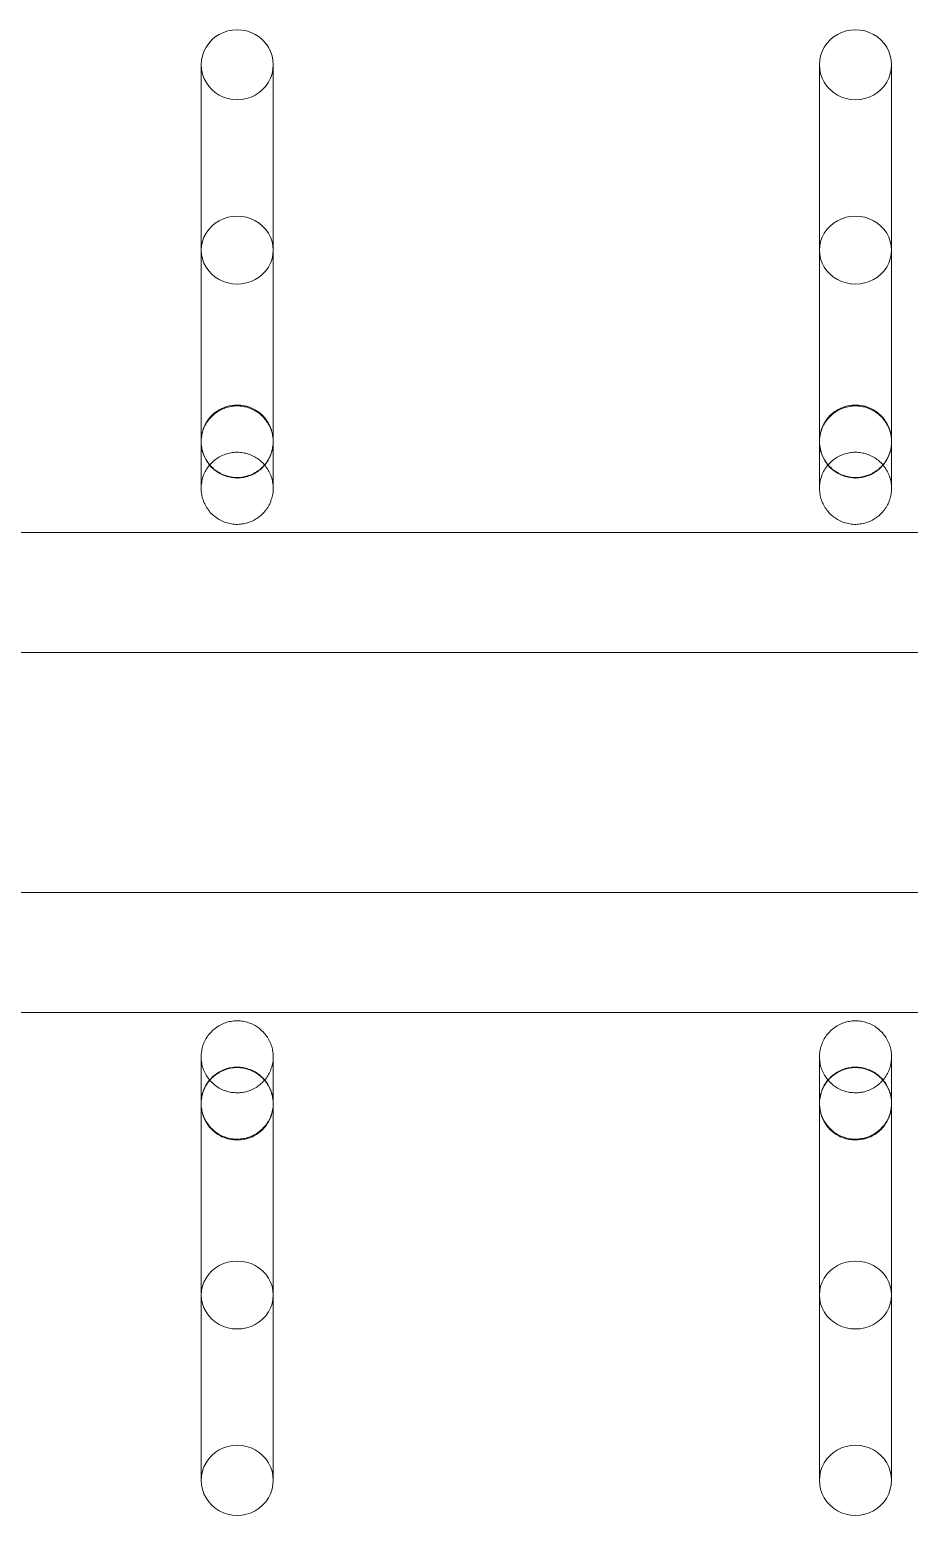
# Model space of a CAD drawing. Header units: millimetres. Extents: x -32954 to 151739, y -65671 to 56243.
# Drawn here: x -8564.9 to -8491.7, y -451.1 to -327.3 of the extents above; entities that cross this region are included whole.
import ezdxf

# ---------------------------------------------------------------- set-up
doc = ezdxf.new("R2010")
doc.units = ezdxf.units.MM
doc.layers.add('M-EQPM', color=7, linetype='Continuous', lineweight=9)

# ---------------------------------------------------------------- blocks, each defined once
blk = doc.blocks.new('М90_Вешалка гардеробная - М90_2_Вешалка гардеробная 38 крючков-8001155-О_ТХ_01')
at = {"layer": 'M-EQPM'}
for p, q in [((-26.24, 59.49), (-26.24, 57.21)), ((-20.24, 57.21), (-20.24, 59.49)), ((25.24, 59.49), (25.24, 57.21)), ((31.24, 57.21), (31.24, 59.49)), ((980, 20.52), (-980, 20.52)), ((-980, 20.52), (980, 20.52)), ((980, 20.52), (-980, 20.52)), ((-980, 20.52), (980, 20.52)), ((980, 10.52), (-980, 10.52)), ((-980, 10.52), (980, 10.52)), ((-980, -9.48), (980, -9.48)), ((-980, -9.48), (980, -9.48)), ((-980, -19.48), (980, -19.48)), ((-980, -19.48), (980, -19.48)), ((-980, -19.48), (980, -19.48)), ((-980, -19.48), (980, -19.48)), ((-26.24, -56.17), (-26.24, -58.45)), ((-20.24, -58.45), (-20.24, -56.17)), ((25.24, -56.17), (25.24, -58.45)), ((31.24, -58.45), (31.24, -56.17))]:
    blk.add_line(p, q, dxfattribs=at)
at = {"layer": 'M-EQPM', "flags": 128}
for points in [[(-26.24, 28.06), (-26.24, 28.08), (-26.24, 28.11), (-26.24, 28.17), (-26.24, 28.25), (-26.24, 28.36), (-26.24, 28.49), (-26.24, 28.64), (-26.24, 28.81), (-26.24, 29.01), (-26.24, 29.23), (-26.24, 29.47), (-26.24, 29.73), (-26.24, 30.02), (-26.24, 30.32), (-26.24, 30.64), (-26.24, 30.99), (-26.24, 31.35), (-26.24, 31.73), (-26.24, 32.13), (-26.24, 32.54), (-26.24, 32.97), (-26.24, 33.42), (-26.24, 33.88), (-26.24, 34.36), (-26.24, 34.85), (-26.24, 35.35), (-26.24, 35.87), (-26.24, 36.4), (-26.24, 36.93), (-26.24, 37.48), (-26.24, 38.03), (-26.24, 38.6), (-26.24, 39.17), (-26.24, 39.74), (-26.24, 40.32), (-26.24, 40.9), (-26.24, 41.49), (-26.24, 42.08), (-26.24, 42.67), (-26.24, 43.26), (-26.24, 43.85), (-26.24, 44.44), (-26.24, 45.02), (-26.24, 45.61), (-26.24, 46.18), (-26.24, 46.76), (-26.24, 47.32), (-26.24, 47.88), (-26.24, 48.43), (-26.24, 48.97), (-26.24, 49.51), (-26.24, 50.03), (-26.24, 50.54), (-26.24, 51.04), (-26.24, 51.52), (-26.24, 51.99), (-26.24, 52.45), (-26.24, 52.89), (-26.24, 53.31), (-26.24, 53.72), (-26.24, 54.11), (-26.24, 54.48), (-26.24, 54.83), (-26.24, 55.17), (-26.24, 55.48), (-26.24, 55.78), (-26.24, 56.05), (-26.24, 56.3), (-26.24, 56.53), (-26.24, 56.74), (-26.24, 56.93), (-26.24, 57.09), (-26.24, 57.21)], [(-20.24, 57.21), (-20.24, 57.06), (-20.24, 56.89), (-20.24, 56.7), (-20.24, 56.49), (-20.24, 56.25), (-20.24, 56), (-20.24, 55.72), (-20.24, 55.42), (-20.24, 55.1), (-20.24, 54.76), (-20.24, 54.41), (-20.24, 54.03), (-20.24, 53.64), (-20.24, 53.23), (-20.24, 52.8), (-20.24, 52.36), (-20.24, 51.9), (-20.24, 51.42), (-20.24, 50.94), (-20.24, 50.44), (-20.24, 49.92), (-20.24, 49.4), (-20.24, 48.87), (-20.24, 48.32), (-20.24, 47.77), (-20.24, 47.21), (-20.24, 46.64), (-20.24, 46.07), (-20.24, 45.49), (-20.24, 44.91), (-20.24, 44.32), (-20.24, 43.73), (-20.24, 43.14), (-20.24, 42.55), (-20.24, 41.96), (-20.24, 41.37), (-20.24, 40.79), (-20.24, 40.2), (-20.24, 39.62), (-20.24, 39.05), (-20.24, 38.48), (-20.24, 37.92), (-20.24, 37.37), (-20.24, 36.82), (-20.24, 36.29), (-20.24, 35.76), (-20.24, 35.25), (-20.24, 34.75), (-20.24, 34.26), (-20.24, 33.79), (-20.24, 33.33), (-20.24, 32.89), (-20.24, 32.46), (-20.24, 32.04), (-20.24, 31.65), (-20.24, 31.27), (-20.24, 30.91), (-20.24, 30.58), (-20.24, 30.26), (-20.24, 29.96), (-20.24, 29.68), (-20.24, 29.42), (-20.24, 29.18), (-20.24, 28.97), (-20.24, 28.78), (-20.24, 28.61), (-20.24, 28.46), (-20.24, 28.33), (-20.24, 28.23), (-20.24, 28.16), (-20.24, 28.1), (-20.24, 28.07), (-20.24, 28.06)], [(25.24, 28.06), (25.24, 28.08), (25.24, 28.11), (25.24, 28.17), (25.24, 28.25), (25.24, 28.36), (25.24, 28.49), (25.24, 28.64), (25.24, 28.81), (25.24, 29.01), (25.24, 29.23), (25.24, 29.47), (25.24, 29.73), (25.24, 30.02), (25.24, 30.32), (25.24, 30.64), (25.24, 30.99), (25.24, 31.35), (25.24, 31.73), (25.24, 32.13), (25.24, 32.54), (25.24, 32.97), (25.24, 33.42), (25.24, 33.88), (25.24, 34.36), (25.24, 34.85), (25.24, 35.35), (25.24, 35.87), (25.24, 36.4), (25.24, 36.93), (25.24, 37.48), (25.24, 38.03), (25.24, 38.6), (25.24, 39.17), (25.24, 39.74), (25.24, 40.32), (25.24, 40.9), (25.24, 41.49), (25.24, 42.08), (25.24, 42.67), (25.24, 43.26), (25.24, 43.85), (25.24, 44.44), (25.24, 45.02), (25.24, 45.61), (25.24, 46.18), (25.24, 46.76), (25.24, 47.32), (25.24, 47.88), (25.24, 48.43), (25.24, 48.97), (25.24, 49.51), (25.24, 50.03), (25.24, 50.54), (25.24, 51.04), (25.24, 51.52), (25.24, 51.99), (25.24, 52.45), (25.24, 52.89), (25.24, 53.31), (25.24, 53.72), (25.24, 54.11), (25.24, 54.48), (25.24, 54.83), (25.24, 55.17), (25.24, 55.48), (25.24, 55.78), (25.24, 56.05), (25.24, 56.3), (25.24, 56.53), (25.24, 56.74), (25.24, 56.93), (25.24, 57.09), (25.24, 57.21)], [(31.24, 57.21), (31.24, 57.06), (31.24, 56.89), (31.24, 56.7), (31.24, 56.49), (31.24, 56.25), (31.24, 56), (31.24, 55.72), (31.24, 55.42), (31.24, 55.1), (31.24, 54.76), (31.24, 54.41), (31.24, 54.03), (31.24, 53.64), (31.24, 53.23), (31.24, 52.8), (31.24, 52.36), (31.24, 51.9), (31.24, 51.42), (31.24, 50.94), (31.24, 50.44), (31.24, 49.92), (31.24, 49.4), (31.24, 48.87), (31.24, 48.32), (31.24, 47.77), (31.24, 47.21), (31.24, 46.64), (31.24, 46.07), (31.24, 45.49), (31.24, 44.91), (31.24, 44.32), (31.24, 43.73), (31.24, 43.14), (31.24, 42.55), (31.24, 41.96), (31.24, 41.37), (31.24, 40.79), (31.24, 40.2), (31.24, 39.62), (31.24, 39.05), (31.24, 38.48), (31.24, 37.92), (31.24, 37.37), (31.24, 36.82), (31.24, 36.29), (31.24, 35.76), (31.24, 35.25), (31.24, 34.75), (31.24, 34.26), (31.24, 33.79), (31.24, 33.33), (31.24, 32.89), (31.24, 32.46), (31.24, 32.04), (31.24, 31.65), (31.24, 31.27), (31.24, 30.91), (31.24, 30.58), (31.24, 30.26), (31.24, 29.96), (31.24, 29.68), (31.24, 29.42), (31.24, 29.18), (31.24, 28.97), (31.24, 28.78), (31.24, 28.61), (31.24, 28.46), (31.24, 28.33), (31.24, 28.23), (31.24, 28.16), (31.24, 28.1), (31.24, 28.07), (31.24, 28.06)], [(-26.24, 44.05), (-26.24, 39.66), (-26.24, 35.81), (-26.24, 32.51), (-26.24, 29.75), (-26.24, 27.54), (-26.24, 25.89), (-26.24, 24.79), (-26.24, 24.26), (-26.24, 24.2)], [(-20.24, 24.2), (-20.24, 24.48), (-20.24, 25.32), (-20.24, 26.72), (-20.24, 28.68), (-20.24, 31.19), (-20.24, 34.25), (-20.24, 37.86), (-20.24, 42), (-20.24, 44.05)], [(25.24, 44.05), (25.24, 39.66), (25.24, 35.81), (25.24, 32.51), (25.24, 29.75), (25.24, 27.54), (25.24, 25.89), (25.24, 24.79), (25.24, 24.26), (25.24, 24.2)], [(31.24, 24.2), (31.24, 24.48), (31.24, 25.32), (31.24, 26.72), (31.24, 28.68), (31.24, 31.19), (31.24, 34.25), (31.24, 37.86), (31.24, 42), (31.24, 44.05)], [(-26.24, 28.06), (-26.24, 28.18), (-26.23, 28.3), (-26.22, 28.42), (-26.2, 28.54), (-26.18, 28.66), (-26.16, 28.78), (-26.13, 28.89), (-26.09, 29.01), (-26.05, 29.12), (-26.01, 29.23), (-25.96, 29.34), (-25.9, 29.45), (-25.85, 29.55), (-25.79, 29.66), (-25.72, 29.76), (-25.65, 29.86), (-25.58, 29.95), (-25.5, 30.04), (-25.42, 30.13), (-25.33, 30.22), (-25.25, 30.3), (-25.15, 30.38), (-25.06, 30.45), (-24.96, 30.52), (-24.86, 30.59), (-24.76, 30.65), (-24.66, 30.71), (-24.55, 30.76), (-24.44, 30.81), (-24.33, 30.86), (-24.22, 30.9), (-24.1, 30.94), (-23.99, 30.97), (-23.87, 31), (-23.75, 31.02), (-23.63, 31.04), (-23.52, 31.05), (-23.4, 31.06), (-23.28, 31.06), (-23.24, 31.06)], [(-23.24, 31.06), (-23.12, 31.06), (-23, 31.05), (-22.88, 31.04), (-22.77, 31.03), (-22.65, 31), (-22.53, 30.98), (-22.41, 30.95), (-22.3, 30.91), (-22.19, 30.87), (-22.07, 30.83), (-21.97, 30.78), (-21.86, 30.72), (-21.75, 30.67), (-21.65, 30.61), (-21.55, 30.54), (-21.45, 30.47), (-21.36, 30.4), (-21.27, 30.32), (-21.18, 30.24), (-21.09, 30.15), (-21.01, 30.07), (-20.93, 29.97), (-20.86, 29.88), (-20.79, 29.78), (-20.72, 29.68), (-20.66, 29.58), (-20.6, 29.48), (-20.54, 29.37), (-20.49, 29.26), (-20.45, 29.15), (-20.41, 29.04), (-20.37, 28.92), (-20.34, 28.81), (-20.31, 28.69), (-20.29, 28.57), (-20.27, 28.45), (-20.26, 28.34), (-20.25, 28.22), (-20.24, 28.1), (-20.24, 28.06)], [(25.24, 28.06), (25.25, 28.18), (25.25, 28.3), (25.26, 28.42), (25.28, 28.54), (25.3, 28.66), (25.33, 28.78), (25.36, 28.89), (25.4, 29.01), (25.44, 29.12), (25.48, 29.23), (25.53, 29.34), (25.58, 29.45), (25.64, 29.55), (25.7, 29.66), (25.77, 29.76), (25.84, 29.86), (25.91, 29.95), (25.99, 30.04), (26.07, 30.13), (26.15, 30.22), (26.24, 30.3), (26.33, 30.38), (26.43, 30.45), (26.52, 30.52), (26.62, 30.59), (26.72, 30.65), (26.83, 30.71), (26.94, 30.76), (27.05, 30.81), (27.16, 30.86), (27.27, 30.9), (27.38, 30.94), (27.5, 30.97), (27.62, 31), (27.73, 31.02), (27.85, 31.04), (27.97, 31.05), (28.09, 31.06), (28.21, 31.06), (28.24, 31.06)], [(28.24, 31.06), (28.36, 31.06), (28.48, 31.05), (28.6, 31.04), (28.72, 31.03), (28.84, 31), (28.96, 30.98), (29.07, 30.95), (29.19, 30.91), (29.3, 30.87), (29.41, 30.83), (29.52, 30.78), (29.63, 30.72), (29.73, 30.67), (29.84, 30.61), (29.94, 30.54), (30.03, 30.47), (30.13, 30.4), (30.22, 30.32), (30.31, 30.24), (30.4, 30.15), (30.48, 30.07), (30.56, 29.97), (30.63, 29.88), (30.7, 29.78), (30.77, 29.68), (30.83, 29.58), (30.89, 29.48), (30.94, 29.37), (30.99, 29.26), (31.04, 29.15), (31.08, 29.04), (31.12, 28.92), (31.15, 28.81), (31.18, 28.69), (31.2, 28.57), (31.22, 28.45), (31.23, 28.34), (31.24, 28.22), (31.24, 28.1), (31.24, 28.06)], [(-26.24, 28.12), (-26.24, 28.08), (-26.24, 28.06)], [(-26.24, 24.2), (-26.24, 24.48), (-26.24, 25.32), (-26.24, 26.72), (-26.24, 28.12)], [(-23.24, 25.06), (-23.36, 25.07), (-23.48, 25.07), (-23.6, 25.09), (-23.72, 25.1), (-23.84, 25.12), (-23.96, 25.15), (-24.07, 25.18), (-24.19, 25.22), (-24.3, 25.26), (-24.41, 25.3), (-24.52, 25.35), (-24.63, 25.4), (-24.73, 25.46), (-24.84, 25.52), (-24.94, 25.59), (-25.03, 25.66), (-25.13, 25.73), (-25.22, 25.81), (-25.31, 25.89), (-25.4, 25.97), (-25.48, 26.06), (-25.56, 26.15), (-25.63, 26.25), (-25.7, 26.34), (-25.77, 26.44), (-25.83, 26.54), (-25.89, 26.65), (-25.94, 26.76), (-25.99, 26.87), (-26.04, 26.98), (-26.08, 27.09), (-26.12, 27.2), (-26.15, 27.32), (-26.18, 27.44), (-26.2, 27.55), (-26.22, 27.67), (-26.23, 27.79), (-26.24, 27.91), (-26.24, 28.03), (-26.24, 28.06)], [(-20.24, 28.06), (-20.25, 27.94), (-20.25, 27.82), (-20.26, 27.7), (-20.28, 27.59), (-20.3, 27.47), (-20.33, 27.35), (-20.36, 27.23), (-20.4, 27.12), (-20.44, 27.01), (-20.48, 26.9), (-20.53, 26.79), (-20.58, 26.68), (-20.64, 26.57), (-20.7, 26.47), (-20.77, 26.37), (-20.84, 26.27), (-20.91, 26.18), (-20.99, 26.09), (-21.07, 26), (-21.15, 25.91), (-21.24, 25.83), (-21.33, 25.75), (-21.43, 25.68), (-21.52, 25.61), (-21.62, 25.54), (-21.72, 25.48), (-21.83, 25.42), (-21.94, 25.36), (-22.05, 25.31), (-22.16, 25.27), (-22.27, 25.23), (-22.38, 25.19), (-22.5, 25.16), (-22.62, 25.13), (-22.73, 25.11), (-22.85, 25.09), (-22.97, 25.08), (-23.09, 25.07), (-23.21, 25.06), (-23.24, 25.06)], [(-20.24, 28.06), (-20.24, 28.08), (-20.24, 28.11), (-20.24, 28.12)], [(-20.24, 28.12), (-20.24, 26.31), (-20.24, 25.05), (-20.24, 24.36), (-20.24, 24.2)], [(25.24, 28.12), (25.24, 28.08), (25.24, 28.06)], [(25.24, 24.2), (25.24, 24.48), (25.24, 25.32), (25.24, 26.72), (25.24, 28.12)], [(28.24, 25.06), (28.12, 25.07), (28, 25.07), (27.88, 25.09), (27.77, 25.1), (27.65, 25.12), (27.53, 25.15), (27.41, 25.18), (27.3, 25.22), (27.19, 25.26), (27.07, 25.3), (26.97, 25.35), (26.86, 25.4), (26.75, 25.46), (26.65, 25.52), (26.55, 25.59), (26.45, 25.66), (26.36, 25.73), (26.27, 25.81), (26.18, 25.89), (26.09, 25.97), (26.01, 26.06), (25.93, 26.15), (25.86, 26.25), (25.79, 26.34), (25.72, 26.44), (25.66, 26.54), (25.6, 26.65), (25.54, 26.76), (25.49, 26.87), (25.45, 26.98), (25.41, 27.09), (25.37, 27.2), (25.34, 27.32), (25.31, 27.44), (25.29, 27.55), (25.27, 27.67), (25.26, 27.79), (25.25, 27.91), (25.24, 28.03), (25.24, 28.06)], [(31.24, 28.06), (31.24, 27.94), (31.23, 27.82), (31.22, 27.7), (31.2, 27.59), (31.18, 27.47), (31.16, 27.35), (31.13, 27.23), (31.09, 27.12), (31.05, 27.01), (31.01, 26.9), (30.96, 26.79), (30.9, 26.68), (30.85, 26.57), (30.79, 26.47), (30.72, 26.37), (30.65, 26.27), (30.58, 26.18), (30.5, 26.09), (30.42, 26), (30.33, 25.91), (30.25, 25.83), (30.15, 25.75), (30.06, 25.68), (29.96, 25.61), (29.86, 25.54), (29.76, 25.48), (29.66, 25.42), (29.55, 25.36), (29.44, 25.31), (29.33, 25.27), (29.22, 25.23), (29.1, 25.19), (28.99, 25.16), (28.87, 25.13), (28.75, 25.11), (28.63, 25.09), (28.52, 25.08), (28.4, 25.07), (28.28, 25.06), (28.24, 25.06)], [(31.24, 28.06), (31.24, 28.08), (31.24, 28.11), (31.24, 28.12)], [(31.24, 28.12), (31.24, 26.31), (31.24, 25.05), (31.24, 24.36), (31.24, 24.2)], [(-26.24, 24.2), (-26.24, 24.32), (-26.23, 24.44), (-26.22, 24.56), (-26.2, 24.68), (-26.18, 24.8), (-26.16, 24.92), (-26.13, 25.03), (-26.09, 25.15), (-26.05, 25.26), (-26.01, 25.37), (-25.96, 25.48), (-25.9, 25.59), (-25.85, 25.69), (-25.79, 25.8), (-25.72, 25.9), (-25.65, 25.99), (-25.58, 26.09), (-25.5, 26.18), (-25.42, 26.27), (-25.33, 26.35), (-25.25, 26.44), (-25.15, 26.51), (-25.06, 26.59), (-24.96, 26.66), (-24.86, 26.73), (-24.76, 26.79), (-24.66, 26.85), (-24.55, 26.9), (-24.44, 26.95), (-24.33, 27), (-24.22, 27.04), (-24.1, 27.08), (-23.99, 27.11), (-23.87, 27.14), (-23.75, 27.16), (-23.63, 27.18), (-23.52, 27.19), (-23.4, 27.2), (-23.28, 27.2), (-23.24, 27.2)], [(-23.24, 27.2), (-23.12, 27.2), (-23, 27.19), (-22.88, 27.18), (-22.77, 27.16), (-22.65, 27.14), (-22.53, 27.12), (-22.41, 27.09), (-22.3, 27.05), (-22.19, 27.01), (-22.07, 26.97), (-21.97, 26.92), (-21.86, 26.86), (-21.75, 26.81), (-21.65, 26.74), (-21.55, 26.68), (-21.45, 26.61), (-21.36, 26.54), (-21.27, 26.46), (-21.18, 26.38), (-21.09, 26.29), (-21.01, 26.2), (-20.93, 26.11), (-20.86, 26.02), (-20.79, 25.92), (-20.72, 25.82), (-20.66, 25.72), (-20.6, 25.62), (-20.54, 25.51), (-20.49, 25.4), (-20.45, 25.29), (-20.41, 25.18), (-20.37, 25.06), (-20.34, 24.95), (-20.31, 24.83), (-20.29, 24.71), (-20.27, 24.59), (-20.26, 24.47), (-20.25, 24.35), (-20.24, 24.23), (-20.24, 24.2)], [(25.24, 24.2), (25.25, 24.32), (25.25, 24.44), (25.26, 24.56), (25.28, 24.68), (25.3, 24.8), (25.33, 24.92), (25.36, 25.03), (25.4, 25.15), (25.44, 25.26), (25.48, 25.37), (25.53, 25.48), (25.58, 25.59), (25.64, 25.69), (25.7, 25.8), (25.77, 25.9), (25.84, 25.99), (25.91, 26.09), (25.99, 26.18), (26.07, 26.27), (26.15, 26.35), (26.24, 26.44), (26.33, 26.51), (26.43, 26.59), (26.52, 26.66), (26.62, 26.73), (26.72, 26.79), (26.83, 26.85), (26.94, 26.9), (27.05, 26.95), (27.16, 27), (27.27, 27.04), (27.38, 27.08), (27.5, 27.11), (27.62, 27.14), (27.73, 27.16), (27.85, 27.18), (27.97, 27.19), (28.09, 27.2), (28.21, 27.2), (28.24, 27.2)], [(28.24, 27.2), (28.36, 27.2), (28.48, 27.19), (28.6, 27.18), (28.72, 27.16), (28.84, 27.14), (28.96, 27.12), (29.07, 27.09), (29.19, 27.05), (29.3, 27.01), (29.41, 26.97), (29.52, 26.92), (29.63, 26.86), (29.73, 26.81), (29.84, 26.74), (29.94, 26.68), (30.03, 26.61), (30.13, 26.54), (30.22, 26.46), (30.31, 26.38), (30.4, 26.29), (30.48, 26.2), (30.56, 26.11), (30.63, 26.02), (30.7, 25.92), (30.77, 25.82), (30.83, 25.72), (30.89, 25.62), (30.94, 25.51), (30.99, 25.4), (31.04, 25.29), (31.08, 25.18), (31.12, 25.06), (31.15, 24.95), (31.18, 24.83), (31.2, 24.71), (31.22, 24.59), (31.23, 24.47), (31.24, 24.35), (31.24, 24.23), (31.24, 24.2)], [(-23.24, 21.2), (-23.36, 21.2), (-23.48, 21.21), (-23.6, 21.22), (-23.72, 21.24), (-23.84, 21.26), (-23.96, 21.29), (-24.07, 21.32), (-24.19, 21.35), (-24.3, 21.39), (-24.41, 21.44), (-24.52, 21.49), (-24.63, 21.54), (-24.73, 21.6), (-24.84, 21.66), (-24.94, 21.73), (-25.03, 21.8), (-25.13, 21.87), (-25.22, 21.95), (-25.31, 22.03), (-25.4, 22.11), (-25.48, 22.2), (-25.56, 22.29), (-25.63, 22.38), (-25.7, 22.48), (-25.77, 22.58), (-25.83, 22.68), (-25.89, 22.79), (-25.94, 22.9), (-25.99, 23), (-26.04, 23.12), (-26.08, 23.23), (-26.12, 23.34), (-26.15, 23.46), (-26.18, 23.57), (-26.2, 23.69), (-26.22, 23.81), (-26.23, 23.93), (-26.24, 24.05), (-26.24, 24.17), (-26.24, 24.2)], [(-20.24, 24.2), (-20.25, 24.08), (-20.25, 23.96), (-20.26, 23.84), (-20.28, 23.72), (-20.3, 23.61), (-20.33, 23.49), (-20.36, 23.37), (-20.4, 23.26), (-20.44, 23.15), (-20.48, 23.03), (-20.53, 22.92), (-20.58, 22.82), (-20.64, 22.71), (-20.7, 22.61), (-20.77, 22.51), (-20.84, 22.41), (-20.91, 22.32), (-20.99, 22.22), (-21.07, 22.14), (-21.15, 22.05), (-21.24, 21.97), (-21.33, 21.89), (-21.43, 21.82), (-21.52, 21.74), (-21.62, 21.68), (-21.72, 21.62), (-21.83, 21.56), (-21.94, 21.5), (-22.05, 21.45), (-22.16, 21.41), (-22.27, 21.36), (-22.38, 21.33), (-22.5, 21.3), (-22.62, 21.27), (-22.73, 21.25), (-22.85, 21.23), (-22.97, 21.21), (-23.09, 21.21), (-23.21, 21.2), (-23.24, 21.2)], [(28.24, 21.2), (28.12, 21.2), (28, 21.21), (27.88, 21.22), (27.77, 21.24), (27.65, 21.26), (27.53, 21.29), (27.41, 21.32), (27.3, 21.35), (27.19, 21.39), (27.07, 21.44), (26.97, 21.49), (26.86, 21.54), (26.75, 21.6), (26.65, 21.66), (26.55, 21.73), (26.45, 21.8), (26.36, 21.87), (26.27, 21.95), (26.18, 22.03), (26.09, 22.11), (26.01, 22.2), (25.93, 22.29), (25.86, 22.38), (25.79, 22.48), (25.72, 22.58), (25.66, 22.68), (25.6, 22.79), (25.54, 22.9), (25.49, 23), (25.45, 23.12), (25.41, 23.23), (25.37, 23.34), (25.34, 23.46), (25.31, 23.57), (25.29, 23.69), (25.27, 23.81), (25.26, 23.93), (25.25, 24.05), (25.24, 24.17), (25.24, 24.2)], [(31.24, 24.2), (31.24, 24.08), (31.23, 23.96), (31.22, 23.84), (31.2, 23.72), (31.18, 23.61), (31.16, 23.49), (31.13, 23.37), (31.09, 23.26), (31.05, 23.15), (31.01, 23.03), (30.96, 22.92), (30.9, 22.82), (30.85, 22.71), (30.79, 22.61), (30.72, 22.51), (30.65, 22.41), (30.58, 22.32), (30.5, 22.22), (30.42, 22.14), (30.33, 22.05), (30.25, 21.97), (30.15, 21.89), (30.06, 21.82), (29.96, 21.74), (29.86, 21.68), (29.76, 21.62), (29.66, 21.56), (29.55, 21.5), (29.44, 21.45), (29.33, 21.41), (29.22, 21.36), (29.1, 21.33), (28.99, 21.3), (28.87, 21.27), (28.75, 21.25), (28.63, 21.23), (28.52, 21.21), (28.4, 21.21), (28.28, 21.2), (28.24, 21.2)], [(-26.24, -23.16), (-26.24, -23.04), (-26.23, -22.92), (-26.22, -22.8), (-26.2, -22.69), (-26.18, -22.57), (-26.16, -22.45), (-26.13, -22.33), (-26.09, -22.22), (-26.05, -22.11), (-26.01, -22), (-25.96, -21.89), (-25.9, -21.78), (-25.85, -21.67), (-25.79, -21.57), (-25.72, -21.47), (-25.65, -21.37), (-25.58, -21.28), (-25.5, -21.19), (-25.42, -21.1), (-25.33, -21.01), (-25.25, -20.93), (-25.15, -20.85), (-25.06, -20.78), (-24.96, -20.71), (-24.86, -20.64), (-24.76, -20.58), (-24.66, -20.52), (-24.55, -20.46), (-24.44, -20.41), (-24.33, -20.37), (-24.22, -20.33), (-24.1, -20.29), (-23.99, -20.26), (-23.87, -20.23), (-23.75, -20.21), (-23.63, -20.19), (-23.52, -20.18), (-23.4, -20.17), (-23.28, -20.16), (-23.24, -20.16)], [(-23.24, -20.16), (-23.12, -20.17), (-23, -20.17), (-22.88, -20.19), (-22.77, -20.2), (-22.65, -20.22), (-22.53, -20.25), (-22.41, -20.28), (-22.3, -20.32), (-22.19, -20.36), (-22.07, -20.4), (-21.97, -20.45), (-21.86, -20.5), (-21.75, -20.56), (-21.65, -20.62), (-21.55, -20.69), (-21.45, -20.76), (-21.36, -20.83), (-21.27, -20.91), (-21.18, -20.99), (-21.09, -21.07), (-21.01, -21.16), (-20.93, -21.25), (-20.86, -21.35), (-20.79, -21.44), (-20.72, -21.54), (-20.66, -21.65), (-20.6, -21.75), (-20.54, -21.86), (-20.49, -21.97), (-20.45, -22.08), (-20.41, -22.19), (-20.37, -22.3), (-20.34, -22.42), (-20.31, -22.54), (-20.29, -22.65), (-20.27, -22.77), (-20.26, -22.89), (-20.25, -23.01), (-20.24, -23.13), (-20.24, -23.16)], [(25.24, -23.16), (25.25, -23.04), (25.25, -22.92), (25.26, -22.8), (25.28, -22.69), (25.3, -22.57), (25.33, -22.45), (25.36, -22.33), (25.4, -22.22), (25.44, -22.11), (25.48, -22), (25.53, -21.89), (25.58, -21.78), (25.64, -21.67), (25.7, -21.57), (25.77, -21.47), (25.84, -21.37), (25.91, -21.28), (25.99, -21.19), (26.07, -21.1), (26.15, -21.01), (26.24, -20.93), (26.33, -20.85), (26.43, -20.78), (26.52, -20.71), (26.62, -20.64), (26.72, -20.58), (26.83, -20.52), (26.94, -20.46), (27.05, -20.41), (27.16, -20.37), (27.27, -20.33), (27.38, -20.29), (27.5, -20.26), (27.62, -20.23), (27.73, -20.21), (27.85, -20.19), (27.97, -20.18), (28.09, -20.17), (28.21, -20.16), (28.24, -20.16)], [(28.24, -20.16), (28.36, -20.17), (28.48, -20.17), (28.6, -20.19), (28.72, -20.2), (28.84, -20.22), (28.96, -20.25), (29.07, -20.28), (29.19, -20.32), (29.3, -20.36), (29.41, -20.4), (29.52, -20.45), (29.63, -20.5), (29.73, -20.56), (29.84, -20.62), (29.94, -20.69), (30.03, -20.76), (30.13, -20.83), (30.22, -20.91), (30.31, -20.99), (30.4, -21.07), (30.48, -21.16), (30.56, -21.25), (30.63, -21.35), (30.7, -21.44), (30.77, -21.54), (30.83, -21.65), (30.89, -21.75), (30.94, -21.86), (30.99, -21.97), (31.04, -22.08), (31.08, -22.19), (31.12, -22.3), (31.15, -22.42), (31.18, -22.54), (31.2, -22.65), (31.22, -22.77), (31.23, -22.89), (31.24, -23.01), (31.24, -23.13), (31.24, -23.16)], [(-23.24, -26.16), (-23.36, -26.16), (-23.48, -26.15), (-23.6, -26.14), (-23.72, -26.13), (-23.84, -26.1), (-23.96, -26.08), (-24.07, -26.05), (-24.19, -26.01), (-24.3, -25.97), (-24.41, -25.93), (-24.52, -25.88), (-24.63, -25.82), (-24.73, -25.77), (-24.84, -25.71), (-24.94, -25.64), (-25.03, -25.57), (-25.13, -25.5), (-25.22, -25.42), (-25.31, -25.34), (-25.4, -25.25), (-25.48, -25.17), (-25.56, -25.08), (-25.63, -24.98), (-25.7, -24.88), (-25.77, -24.78), (-25.83, -24.68), (-25.89, -24.58), (-25.94, -24.47), (-25.99, -24.36), (-26.04, -24.25), (-26.08, -24.14), (-26.12, -24.02), (-26.15, -23.91), (-26.18, -23.79), (-26.2, -23.67), (-26.22, -23.56), (-26.23, -23.44), (-26.24, -23.32), (-26.24, -23.2), (-26.24, -23.16)], [(-26.24, -27.08), (-26.24, -25.27), (-26.24, -24.01), (-26.24, -23.32), (-26.24, -23.16)], [(-26.24, -23.16), (-26.24, -23.44), (-26.24, -24.29), (-26.24, -25.69), (-26.24, -27.64), (-26.24, -30.15), (-26.24, -33.21), (-26.24, -36.82), (-26.24, -40.96), (-26.24, -43.01)], [(-20.24, -23.16), (-20.25, -23.28), (-20.25, -23.4), (-20.26, -23.52), (-20.28, -23.64), (-20.3, -23.76), (-20.33, -23.88), (-20.36, -23.99), (-20.4, -24.11), (-20.44, -24.22), (-20.48, -24.33), (-20.53, -24.44), (-20.58, -24.55), (-20.64, -24.65), (-20.7, -24.76), (-20.77, -24.86), (-20.84, -24.96), (-20.91, -25.05), (-20.99, -25.14), (-21.07, -25.23), (-21.15, -25.32), (-21.24, -25.4), (-21.33, -25.48), (-21.43, -25.55), (-21.52, -25.62), (-21.62, -25.69), (-21.72, -25.75), (-21.83, -25.81), (-21.94, -25.86), (-22.05, -25.91), (-22.16, -25.96), (-22.27, -26), (-22.38, -26.04), (-22.5, -26.07), (-22.62, -26.1), (-22.73, -26.12), (-22.85, -26.14), (-22.97, -26.15), (-23.09, -26.16), (-23.21, -26.16), (-23.24, -26.16)], [(-20.24, -43.01), (-20.24, -38.62), (-20.24, -34.77), (-20.24, -31.47), (-20.24, -28.71), (-20.24, -26.5), (-20.24, -24.85), (-20.24, -23.75), (-20.24, -23.22), (-20.24, -23.16)], [(-20.24, -23.16), (-20.24, -23.44), (-20.24, -24.29), (-20.24, -25.69), (-20.24, -27.08)], [(28.24, -26.16), (28.12, -26.16), (28, -26.15), (27.88, -26.14), (27.77, -26.13), (27.65, -26.1), (27.53, -26.08), (27.41, -26.05), (27.3, -26.01), (27.19, -25.97), (27.07, -25.93), (26.97, -25.88), (26.86, -25.82), (26.75, -25.77), (26.65, -25.71), (26.55, -25.64), (26.45, -25.57), (26.36, -25.5), (26.27, -25.42), (26.18, -25.34), (26.09, -25.25), (26.01, -25.17), (25.93, -25.08), (25.86, -24.98), (25.79, -24.88), (25.72, -24.78), (25.66, -24.68), (25.6, -24.58), (25.54, -24.47), (25.49, -24.36), (25.45, -24.25), (25.41, -24.14), (25.37, -24.02), (25.34, -23.91), (25.31, -23.79), (25.29, -23.67), (25.27, -23.56), (25.26, -23.44), (25.25, -23.32), (25.24, -23.2), (25.24, -23.16)], [(25.24, -27.08), (25.24, -25.27), (25.24, -24.01), (25.24, -23.32), (25.24, -23.16)], [(25.24, -23.16), (25.24, -23.44), (25.24, -24.29), (25.24, -25.69), (25.24, -27.64), (25.24, -30.15), (25.24, -33.21), (25.24, -36.82), (25.24, -40.96), (25.24, -43.01)], [(31.24, -23.16), (31.24, -23.28), (31.23, -23.4), (31.22, -23.52), (31.2, -23.64), (31.18, -23.76), (31.16, -23.88), (31.13, -23.99), (31.09, -24.11), (31.05, -24.22), (31.01, -24.33), (30.96, -24.44), (30.9, -24.55), (30.85, -24.65), (30.79, -24.76), (30.72, -24.86), (30.65, -24.96), (30.58, -25.05), (30.5, -25.14), (30.42, -25.23), (30.33, -25.32), (30.25, -25.4), (30.15, -25.48), (30.06, -25.55), (29.96, -25.62), (29.86, -25.69), (29.76, -25.75), (29.66, -25.81), (29.55, -25.86), (29.44, -25.91), (29.33, -25.96), (29.22, -26), (29.1, -26.04), (28.99, -26.07), (28.87, -26.1), (28.75, -26.12), (28.63, -26.14), (28.52, -26.15), (28.4, -26.16), (28.28, -26.16), (28.24, -26.16)], [(31.24, -43.01), (31.24, -38.62), (31.24, -34.77), (31.24, -31.47), (31.24, -28.71), (31.24, -26.5), (31.24, -24.85), (31.24, -23.75), (31.24, -23.22), (31.24, -23.16)], [(31.24, -23.16), (31.24, -23.44), (31.24, -24.29), (31.24, -25.69), (31.24, -27.08)], [(-26.24, -27.02), (-26.24, -26.9), (-26.23, -26.79), (-26.22, -26.67), (-26.2, -26.55), (-26.18, -26.43), (-26.16, -26.31), (-26.13, -26.2), (-26.09, -26.08), (-26.05, -25.97), (-26.01, -25.86), (-25.96, -25.75), (-25.9, -25.64), (-25.85, -25.53), (-25.79, -25.43), (-25.72, -25.33), (-25.65, -25.23), (-25.58, -25.14), (-25.5, -25.05), (-25.42, -24.96), (-25.33, -24.87), (-25.25, -24.79), (-25.15, -24.71), (-25.06, -24.64), (-24.96, -24.57), (-24.86, -24.5), (-24.76, -24.44), (-24.66, -24.38), (-24.55, -24.32), (-24.44, -24.27), (-24.33, -24.23), (-24.22, -24.19), (-24.1, -24.15), (-23.99, -24.12), (-23.87, -24.09), (-23.75, -24.07), (-23.63, -24.05), (-23.52, -24.04), (-23.4, -24.03), (-23.28, -24.03), (-23.24, -24.02)], [(-23.24, -24.02), (-23.12, -24.03), (-23, -24.03), (-22.88, -24.05), (-22.77, -24.06), (-22.65, -24.08), (-22.53, -24.11), (-22.41, -24.14), (-22.3, -24.18), (-22.19, -24.22), (-22.07, -24.26), (-21.97, -24.31), (-21.86, -24.36), (-21.75, -24.42), (-21.65, -24.48), (-21.55, -24.55), (-21.45, -24.62), (-21.36, -24.69), (-21.27, -24.77), (-21.18, -24.85), (-21.09, -24.93), (-21.01, -25.02), (-20.93, -25.11), (-20.86, -25.21), (-20.79, -25.3), (-20.72, -25.4), (-20.66, -25.51), (-20.6, -25.61), (-20.54, -25.72), (-20.49, -25.83), (-20.45, -25.94), (-20.41, -26.05), (-20.37, -26.16), (-20.34, -26.28), (-20.31, -26.4), (-20.29, -26.52), (-20.27, -26.63), (-20.26, -26.75), (-20.25, -26.87), (-20.24, -26.99), (-20.24, -27.02)], [(25.24, -27.02), (25.25, -26.9), (25.25, -26.79), (25.26, -26.67), (25.28, -26.55), (25.3, -26.43), (25.33, -26.31), (25.36, -26.2), (25.4, -26.08), (25.44, -25.97), (25.48, -25.86), (25.53, -25.75), (25.58, -25.64), (25.64, -25.53), (25.7, -25.43), (25.77, -25.33), (25.84, -25.23), (25.91, -25.14), (25.99, -25.05), (26.07, -24.96), (26.15, -24.87), (26.24, -24.79), (26.33, -24.71), (26.43, -24.64), (26.52, -24.57), (26.62, -24.5), (26.72, -24.44), (26.83, -24.38), (26.94, -24.32), (27.05, -24.27), (27.16, -24.23), (27.27, -24.19), (27.38, -24.15), (27.5, -24.12), (27.62, -24.09), (27.73, -24.07), (27.85, -24.05), (27.97, -24.04), (28.09, -24.03), (28.21, -24.03), (28.24, -24.02)], [(28.24, -24.02), (28.36, -24.03), (28.48, -24.03), (28.6, -24.05), (28.72, -24.06), (28.84, -24.08), (28.96, -24.11), (29.07, -24.14), (29.19, -24.18), (29.3, -24.22), (29.41, -24.26), (29.52, -24.31), (29.63, -24.36), (29.73, -24.42), (29.84, -24.48), (29.94, -24.55), (30.03, -24.62), (30.13, -24.69), (30.22, -24.77), (30.31, -24.85), (30.4, -24.93), (30.48, -25.02), (30.56, -25.11), (30.63, -25.21), (30.7, -25.3), (30.77, -25.4), (30.83, -25.51), (30.89, -25.61), (30.94, -25.72), (30.99, -25.83), (31.04, -25.94), (31.08, -26.05), (31.12, -26.16), (31.15, -26.28), (31.18, -26.4), (31.2, -26.52), (31.22, -26.63), (31.23, -26.75), (31.24, -26.87), (31.24, -26.99), (31.24, -27.02)], [(-23.24, -30.02), (-23.36, -30.02), (-23.48, -30.02), (-23.6, -30), (-23.72, -29.99), (-23.84, -29.97), (-23.96, -29.94), (-24.07, -29.91), (-24.19, -29.87), (-24.3, -29.83), (-24.41, -29.79), (-24.52, -29.74), (-24.63, -29.69), (-24.73, -29.63), (-24.84, -29.57), (-24.94, -29.5), (-25.03, -29.43), (-25.13, -29.36), (-25.22, -29.28), (-25.31, -29.2), (-25.4, -29.12), (-25.48, -29.03), (-25.56, -28.94), (-25.63, -28.84), (-25.7, -28.75), (-25.77, -28.65), (-25.83, -28.54), (-25.89, -28.44), (-25.94, -28.33), (-25.99, -28.22), (-26.04, -28.11), (-26.08, -28), (-26.12, -27.89), (-26.15, -27.77), (-26.18, -27.65), (-26.2, -27.53), (-26.22, -27.42), (-26.23, -27.3), (-26.24, -27.18), (-26.24, -27.06), (-26.24, -27.02)], [(-26.24, -56.17), (-26.24, -56.02), (-26.24, -55.86), (-26.24, -55.66), (-26.24, -55.45), (-26.24, -55.22), (-26.24, -54.96), (-26.24, -54.68), (-26.24, -54.38), (-26.24, -54.06), (-26.24, -53.73), (-26.24, -53.37), (-26.24, -52.99), (-26.24, -52.6), (-26.24, -52.19), (-26.24, -51.76), (-26.24, -51.32), (-26.24, -50.86), (-26.24, -50.38), (-26.24, -49.9), (-26.24, -49.4), (-26.24, -48.88), (-26.24, -48.36), (-26.24, -47.83), (-26.24, -47.28), (-26.24, -46.73), (-26.24, -46.17), (-26.24, -45.6), (-26.24, -45.03), (-26.24, -44.45), (-26.24, -43.87), (-26.24, -43.28), (-26.24, -42.69), (-26.24, -42.1), (-26.24, -41.51), (-26.24, -40.92), (-26.24, -40.33), (-26.24, -39.75), (-26.24, -39.16), (-26.24, -38.58), (-26.24, -38.01), (-26.24, -37.44), (-26.24, -36.88), (-26.24, -36.33), (-26.24, -35.79), (-26.24, -35.25), (-26.24, -34.73), (-26.24, -34.21), (-26.24, -33.71), (-26.24, -33.22), (-26.24, -32.75), (-26.24, -32.29), (-26.24, -31.85), (-26.24, -31.42), (-26.24, -31.01), (-26.24, -30.61), (-26.24, -30.23), (-26.24, -29.88), (-26.24, -29.54), (-26.24, -29.22), (-26.24, -28.92), (-26.24, -28.64), (-26.24, -28.38), (-26.24, -28.14), (-26.24, -27.93), (-26.24, -27.74), (-26.24, -27.57), (-26.24, -27.42), (-26.24, -27.3), (-26.24, -27.19), (-26.24, -27.12), (-26.24, -27.06), (-26.24, -27.03), (-26.24, -27.02)], [(-26.24, -27.02), (-26.24, -27.04), (-26.24, -27.07), (-26.24, -27.08)], [(-20.24, -27.02), (-20.25, -27.14), (-20.25, -27.26), (-20.26, -27.38), (-20.28, -27.5), (-20.3, -27.62), (-20.33, -27.74), (-20.36, -27.85), (-20.4, -27.97), (-20.44, -28.08), (-20.48, -28.19), (-20.53, -28.3), (-20.58, -28.41), (-20.64, -28.52), (-20.7, -28.62), (-20.77, -28.72), (-20.84, -28.82), (-20.91, -28.91), (-20.99, -29), (-21.07, -29.09), (-21.15, -29.18), (-21.24, -29.26), (-21.33, -29.34), (-21.43, -29.41), (-21.52, -29.48), (-21.62, -29.55), (-21.72, -29.61), (-21.83, -29.67), (-21.94, -29.73), (-22.05, -29.78), (-22.16, -29.82), (-22.27, -29.86), (-22.38, -29.9), (-22.5, -29.93), (-22.62, -29.96), (-22.73, -29.98), (-22.85, -30), (-22.97, -30.01), (-23.09, -30.02), (-23.21, -30.02), (-23.24, -30.02)], [(-20.24, -27.02), (-20.24, -27.04), (-20.24, -27.07), (-20.24, -27.13), (-20.24, -27.21), (-20.24, -27.32), (-20.24, -27.45), (-20.24, -27.6), (-20.24, -27.77), (-20.24, -27.97), (-20.24, -28.19), (-20.24, -28.43), (-20.24, -28.69), (-20.24, -28.98), (-20.24, -29.28), (-20.24, -29.6), (-20.24, -29.95), (-20.24, -30.31), (-20.24, -30.69), (-20.24, -31.09), (-20.24, -31.5), (-20.24, -31.94), (-20.24, -32.38), (-20.24, -32.85), (-20.24, -33.32), (-20.24, -33.81), (-20.24, -34.32), (-20.24, -34.83), (-20.24, -35.36), (-20.24, -35.89), (-20.24, -36.44), (-20.24, -37), (-20.24, -37.56), (-20.24, -38.13), (-20.24, -38.7), (-20.24, -39.28), (-20.24, -39.87), (-20.24, -40.45), (-20.24, -41.04), (-20.24, -41.63), (-20.24, -42.22), (-20.24, -42.81), (-20.24, -43.4), (-20.24, -43.99), (-20.24, -44.57), (-20.24, -45.15), (-20.24, -45.72), (-20.24, -46.28), (-20.24, -46.84), (-20.24, -47.39), (-20.24, -47.94), (-20.24, -48.47), (-20.24, -48.99), (-20.24, -49.5), (-20.24, -50), (-20.24, -50.48), (-20.24, -50.95), (-20.24, -51.41), (-20.24, -51.85), (-20.24, -52.27), (-20.24, -52.68), (-20.24, -53.07), (-20.24, -53.44), (-20.24, -53.8), (-20.24, -54.13), (-20.24, -54.44), (-20.24, -54.74), (-20.24, -55.01), (-20.24, -55.26), (-20.24, -55.5), (-20.24, -55.7), (-20.24, -55.89), (-20.24, -56.06), (-20.24, -56.17)], [(-20.24, -27.08), (-20.24, -27.04), (-20.24, -27.03)], [(28.24, -30.02), (28.12, -30.02), (28, -30.02), (27.88, -30), (27.77, -29.99), (27.65, -29.97), (27.53, -29.94), (27.41, -29.91), (27.3, -29.87), (27.19, -29.83), (27.07, -29.79), (26.97, -29.74), (26.86, -29.69), (26.75, -29.63), (26.65, -29.57), (26.55, -29.5), (26.45, -29.43), (26.36, -29.36), (26.27, -29.28), (26.18, -29.2), (26.09, -29.12), (26.01, -29.03), (25.93, -28.94), (25.86, -28.84), (25.79, -28.75), (25.72, -28.65), (25.66, -28.54), (25.6, -28.44), (25.54, -28.33), (25.49, -28.22), (25.45, -28.11), (25.41, -28), (25.37, -27.89), (25.34, -27.77), (25.31, -27.65), (25.29, -27.53), (25.27, -27.42), (25.26, -27.3), (25.25, -27.18), (25.24, -27.06), (25.24, -27.02)], [(25.24, -56.17), (25.24, -56.02), (25.24, -55.86), (25.24, -55.66), (25.24, -55.45), (25.24, -55.22), (25.24, -54.96), (25.24, -54.68), (25.24, -54.38), (25.24, -54.06), (25.24, -53.73), (25.24, -53.37), (25.24, -52.99), (25.24, -52.6), (25.24, -52.19), (25.24, -51.76), (25.24, -51.32), (25.24, -50.86), (25.24, -50.38), (25.24, -49.9), (25.24, -49.4), (25.24, -48.88), (25.24, -48.36), (25.24, -47.83), (25.24, -47.28), (25.24, -46.73), (25.24, -46.17), (25.24, -45.6), (25.24, -45.03), (25.24, -44.45), (25.24, -43.87), (25.24, -43.28), (25.24, -42.69), (25.24, -42.1), (25.24, -41.51), (25.24, -40.92), (25.24, -40.33), (25.24, -39.75), (25.24, -39.16), (25.24, -38.58), (25.24, -38.01), (25.24, -37.44), (25.24, -36.88), (25.24, -36.33), (25.24, -35.79), (25.24, -35.25), (25.24, -34.73), (25.24, -34.21), (25.24, -33.71), (25.24, -33.22), (25.24, -32.75), (25.24, -32.29), (25.24, -31.85), (25.24, -31.42), (25.24, -31.01), (25.24, -30.61), (25.24, -30.23), (25.24, -29.88), (25.24, -29.54), (25.24, -29.22), (25.24, -28.92), (25.24, -28.64), (25.24, -28.38), (25.24, -28.14), (25.24, -27.93), (25.24, -27.74), (25.24, -27.57), (25.24, -27.42), (25.24, -27.3), (25.24, -27.19), (25.24, -27.12), (25.24, -27.06), (25.24, -27.03), (25.24, -27.02)], [(25.24, -27.02), (25.24, -27.04), (25.24, -27.07), (25.24, -27.08)], [(31.24, -27.02), (31.24, -27.14), (31.23, -27.26), (31.22, -27.38), (31.2, -27.5), (31.18, -27.62), (31.16, -27.74), (31.13, -27.85), (31.09, -27.97), (31.05, -28.08), (31.01, -28.19), (30.96, -28.3), (30.9, -28.41), (30.85, -28.52), (30.79, -28.62), (30.72, -28.72), (30.65, -28.82), (30.58, -28.91), (30.5, -29), (30.42, -29.09), (30.33, -29.18), (30.25, -29.26), (30.15, -29.34), (30.06, -29.41), (29.96, -29.48), (29.86, -29.55), (29.76, -29.61), (29.66, -29.67), (29.55, -29.73), (29.44, -29.78), (29.33, -29.82), (29.22, -29.86), (29.1, -29.9), (28.99, -29.93), (28.87, -29.96), (28.75, -29.98), (28.63, -30), (28.52, -30.01), (28.4, -30.02), (28.28, -30.02), (28.24, -30.02)], [(31.24, -27.02), (31.24, -27.04), (31.24, -27.07), (31.24, -27.13), (31.24, -27.21), (31.24, -27.32), (31.24, -27.45), (31.24, -27.6), (31.24, -27.77), (31.24, -27.97), (31.24, -28.19), (31.24, -28.43), (31.24, -28.69), (31.24, -28.98), (31.24, -29.28), (31.24, -29.6), (31.24, -29.95), (31.24, -30.31), (31.24, -30.69), (31.24, -31.09), (31.24, -31.5), (31.24, -31.94), (31.24, -32.38), (31.24, -32.85), (31.24, -33.32), (31.24, -33.81), (31.24, -34.32), (31.24, -34.83), (31.24, -35.36), (31.24, -35.89), (31.24, -36.44), (31.24, -37), (31.24, -37.56), (31.24, -38.13), (31.24, -38.7), (31.24, -39.28), (31.24, -39.87), (31.24, -40.45), (31.24, -41.04), (31.24, -41.63), (31.24, -42.22), (31.24, -42.81), (31.24, -43.4), (31.24, -43.99), (31.24, -44.57), (31.24, -45.15), (31.24, -45.72), (31.24, -46.28), (31.24, -46.84), (31.24, -47.39), (31.24, -47.94), (31.24, -48.47), (31.24, -48.99), (31.24, -49.5), (31.24, -50), (31.24, -50.48), (31.24, -50.95), (31.24, -51.41), (31.24, -51.85), (31.24, -52.27), (31.24, -52.68), (31.24, -53.07), (31.24, -53.44), (31.24, -53.8), (31.24, -54.13), (31.24, -54.44), (31.24, -54.74), (31.24, -55.01), (31.24, -55.26), (31.24, -55.5), (31.24, -55.7), (31.24, -55.89), (31.24, -56.06), (31.24, -56.17)], [(31.24, -27.08), (31.24, -27.04), (31.24, -27.03)]]:
    blk.add_lwpolyline(points, dxfattribs=at)
at = {"layer": 'M-EQPM'}
for centre, ratio, start_param, end_param in [((-23.24, 59.49), 0.973737, 4.712389, 7.853982), ((-23.24, 59.49), 0.973737, 1.570796, 4.712389), ((28.24, 59.49), 0.973737, 4.712389, 7.853982), ((28.24, 59.49), 0.973737, 1.570796, 4.712389), ((-23.24, 44.05), 0.943394, 4.712389, 7.853982), ((-23.24, 44.05), 0.943394, 1.570796, 4.712389), ((28.24, 44.05), 0.943394, 4.712389, 7.853982), ((28.24, 44.05), 0.943394, 1.570796, 4.712389), ((-23.24, -43.01), 0.943394, 4.712389, 7.853982), ((-23.24, -43.01), 0.943394, 1.570796, 4.712389), ((28.24, -43.01), 0.943394, 4.712389, 7.853982), ((28.24, -43.01), 0.943394, 1.570796, 4.712389), ((-23.24, -58.45), 0.973737, 4.712389, 7.853982), ((-23.24, -58.45), 0.973737, 1.570796, 4.712389), ((28.24, -58.45), 0.973737, 4.712389, 7.853982), ((28.24, -58.45), 0.973737, 1.570796, 4.712389)]:
    blk.add_ellipse(centre, major_axis=(-3, 0), ratio=ratio, start_param=start_param, end_param=end_param, dxfattribs=at)
for points in [[(-23.24, 25.1), (-23.59, 25.1), (-24.29, 25.23), (-25.22, 25.76), (-25.9, 26.59), (-26.26, 27.59), (-26.26, 28.65), (-25.9, 29.66), (-25.22, 30.48), (-24.29, 31.02), (-23.59, 31.14), (-23.24, 31.14)], [(-23.24, 31.14), (-22.89, 31.14), (-22.19, 31.02), (-21.27, 30.48), (-20.59, 29.66), (-20.23, 28.65), (-20.23, 27.59), (-20.59, 26.58), (-21.27, 25.76), (-22.19, 25.23), (-22.89, 25.1), (-23.24, 25.1)], [(28.24, 25.1), (27.89, 25.1), (27.19, 25.23), (26.27, 25.76), (25.59, 26.59), (25.23, 27.59), (25.23, 28.65), (25.59, 29.66), (26.27, 30.48), (27.19, 31.02), (27.89, 31.14), (28.24, 31.14)], [(28.24, 31.14), (28.59, 31.14), (29.29, 31.02), (30.21, 30.48), (30.9, 29.66), (31.26, 28.65), (31.26, 27.59), (30.9, 26.58), (30.22, 25.76), (29.29, 25.23), (28.59, 25.1), (28.24, 25.1)], [(-23.24, -30.1), (-23.59, -30.1), (-24.29, -29.98), (-25.21, -29.44), (-25.9, -28.62), (-26.26, -27.61), (-26.26, -26.55), (-25.9, -25.55), (-25.22, -24.73), (-24.29, -24.19), (-23.59, -24.06), (-23.24, -24.06)], [(-23.24, -24.06), (-22.89, -24.06), (-22.19, -24.19), (-21.27, -24.72), (-20.59, -25.55), (-20.23, -26.55), (-20.23, -27.62), (-20.59, -28.62), (-21.27, -29.44), (-22.19, -29.98), (-22.89, -30.1), (-23.24, -30.1)], [(28.24, -30.1), (27.89, -30.1), (27.19, -29.98), (26.27, -29.44), (25.59, -28.62), (25.23, -27.61), (25.23, -26.55), (25.59, -25.55), (26.27, -24.73), (27.19, -24.19), (27.89, -24.06), (28.24, -24.06)], [(28.24, -24.06), (28.59, -24.06), (29.29, -24.19), (30.22, -24.72), (30.9, -25.55), (31.26, -26.55), (31.26, -27.62), (30.9, -28.62), (30.22, -29.44), (29.29, -29.98), (28.59, -30.1), (28.24, -30.1)]]:
    blk.add_open_spline(points, degree=3, dxfattribs=at)

msp = doc.modelspace()

# ---------------------------------------------------------------- block references
at = {"layer": 'M-EQPM'}
msp.add_blockref('М90_Вешалка гардеробная - М90_2_Вешалка гардеробная 38 крючков-8001155-О_ТХ_01', (-8524.38, -389.72), dxfattribs=at)

doc.saveas('drawing.dxf')
